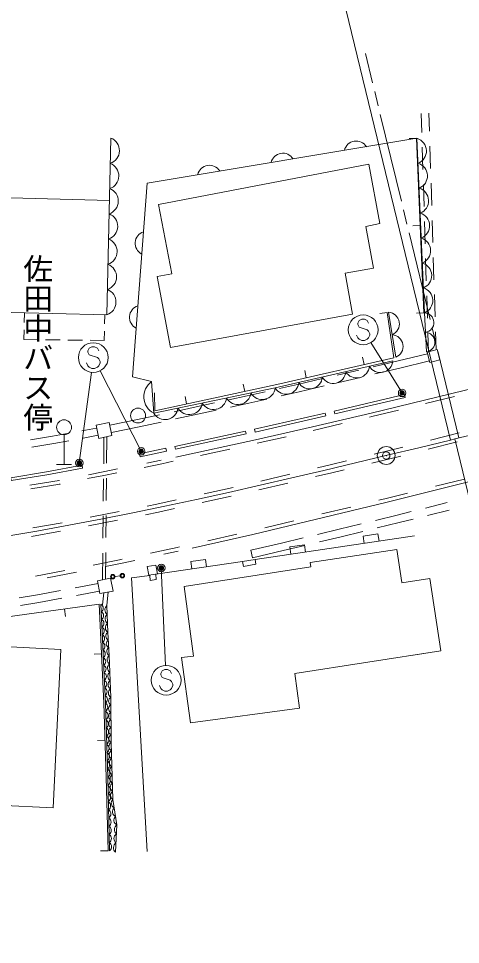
# Model space of a CAD drawing. Units: millimetres at full size, sheet at 1:1000; details may follow other scales. Extents: x 40000 to 680000, y 20000 to 380000.
# Drawn here: x 140070 to 169795, y 256278 to 318585 of the extents above; entities that cross this region are included whole.
import ezdxf
from ezdxf.enums import TextEntityAlignment as Align

# ---------------------------------------------------------------- set-up
doc = ezdxf.new("R2010")
doc.units = ezdxf.units.MM
doc.header["$LTSCALE"] = 1000
doc.header["$PDMODE"] = 32
doc.header["$PDSIZE"] = 500
doc.linetypes.add('CHAIN', pattern=[18.5, 12, -1.5, 3.5, -1.5])
for name, color, linetype, lineweight in [('M-BGD', 7, 'Continuous', 13), ('M-BMK', 2, 'Continuous', 13), ('M-BMK-SRVR', 3, 'Continuous', 13), ('M-STR-HTXT', 7, 'Continuous', 13), ('M-STR-STRC', 7, 'Continuous', 13)]:
    doc.layers.add(name, color=color, linetype=linetype, lineweight=lineweight)
doc.layers.add('M-BMK-HTXT', color=7, linetype='Continuous')
doc.styles.add('@ＭＳ ゴシック', font='')
doc.styles.get('@ＭＳ ゴシック').set_extended_font_data('@MS Gothic')

msp = doc.modelspace()

# ---------------------------------------------------------------- linework, layer by layer
at = {"layer": 'M-BGD'}
for p, q in [((167196, 310924), (167157, 312193)), ((167714, 311000), (167677, 312209)), ((146007, 298650), (146277, 310538)), ((166839, 310522), (166339, 310501)), ((166839, 310522), (167340, 298779)), ((167271, 308425), (167226, 309925)), ((167789, 308501), (167744, 310000)), ((149478, 306062), (163630, 308778)), ((167346, 305927), (167301, 307426)), ((167864, 306002), (167819, 307501)), ((146181, 306350), (132165, 306693)), ((150371, 301410), (149478, 306062)), ((167421, 303428), (167376, 304927)), ((167939, 303503), (167894, 305003)), ((167090, 304651), (166590, 304629)), ((167497, 300929), (167451, 302428)), ((168014, 301004), (167969, 302504)), ((163942, 301794), (162036, 301450)), ((149400, 301229), (150371, 301410)), ((150288, 296449), (149400, 301229)), ((162541, 298681), (162036, 301450)), ((167572, 298430), (167527, 299929)), ((168090, 298506), (168045, 300005)), ((146007, 298650), (132976, 298969)), ((140476, 298785), (140460, 298133)), ((145875, 298653), (145860, 298040)), ((162541, 298681), (150288, 296449)), ((164860, 298809), (164365, 298734)), ((165451, 295790), (164958, 298825)), ((167340, 298779), (166841, 298758)), ((167340, 298779), (166841, 298758)), ((140448, 297634), (140432, 296982)), ((145847, 297540), (145832, 296927)), ((167640, 296162), (167602, 297430)), ((168156, 296297), (168120, 297506)), ((141382, 296972), (140432, 296982)), ((142882, 296957), (141882, 296967)), ((144382, 296942), (143382, 296952)), ((145832, 296927), (144882, 296937)), ((165609, 295548), (167576, 296029)), ((163327, 295301), (163215, 295789)), ((163925, 295152), (165609, 295548)), ((165725, 295061), (167703, 295546)), ((159427, 294410), (159316, 294897)), ((161492, 294581), (162952, 294924)), ((164040, 294666), (165725, 295061)), ((158835, 293957), (160518, 294352)), ((161606, 294094), (163066, 294437)), ((155289, 293495), (155184, 293984)), ((157634, 293684), (158835, 293957)), ((157745, 293196), (158947, 293469)), ((158947, 293469), (160633, 293865)), ((151377, 292657), (151273, 293146)), ((154224, 292925), (155459, 293190)), ((155459, 293190), (156659, 293463)), ((155567, 292702), (156769, 292975)), ((166032, 293287), (161295, 292171)), ((166077, 293092), (166032, 293287)), ((167448, 292672), (169392, 293143)), ((150532, 292130), (152011, 292449)), ((152011, 292449), (153246, 292715)), ((152116, 291960), (153353, 292226)), ((154330, 292436), (155567, 292702)), ((163840, 291797), (165619, 292229)), ((146211, 291213), (148076, 291599)), ((148076, 291599), (149555, 291919)), ((150636, 291641), (152116, 291960)), ((160684, 292038), (155941, 290954)), ((160729, 291843), (160684, 292038)), ((163675, 291758), (163840, 291797)), ((144334, 290848), (145324, 291030)), ((146314, 290724), (148180, 291110)), ((148180, 291110), (149659, 291430)), ((159897, 290866), (161844, 291326)), ((140880, 290239), (142361, 290486)), ((142361, 290486), (143351, 290668)), ((143135, 290580), (143135, 288580)), ((144429, 290357), (145428, 290541)), ((145797, 288613), (145815, 290405)), ((145998, 288654), (146015, 290448)), ((155337, 290825), (150582, 289795)), ((155380, 290629), (155337, 290825)), ((156112, 290004), (158062, 290448)), ((167773, 290208), (169711, 290703)), ((140962, 289746), (142447, 289993)), ((142447, 289993), (143446, 290177)), ((163985, 289276), (165929, 289747)), ((167624, 289603), (169562, 290097)), ((149980, 289667), (148206, 289290)), ((150021, 289471), (149980, 289667)), ((152317, 289186), (154273, 289607)), ((163831, 288673), (165775, 289144)), ((142635, 288580), (143635, 288580)), ((144378, 288325), (144342, 288522)), ((148519, 288384), (149713, 288625)), ((149713, 288625), (150478, 288790)), ((160180, 288359), (161021, 288558)), ((161021, 288558), (162125, 288825)), ((145804, 287836), (146674, 288012)), ((156371, 287460), (158317, 287919)), ((160034, 287760), (161149, 288023)), ((161149, 288023), (161980, 288224)), ((140892, 286936), (142850, 287263)), ((142850, 287263), (142865, 287266)), ((144712, 287624), (145804, 287836)), ((145773, 286113), (145787, 287613)), ((145973, 286154), (145988, 287654)), ((156234, 286862), (158180, 287322)), ((168125, 287114), (170066, 287595)), ((152552, 286604), (154506, 287031)), ((164805, 286290), (166242, 286646)), ((149366, 285907), (150682, 286195)), ((152423, 286012), (154376, 286439)), ((164300, 286168), (164805, 286290)), ((168908, 286007), (167452, 285647)), ((144885, 285023), (146848, 285410)), ((148604, 285196), (149478, 285369)), ((148725, 285781), (149366, 285907)), ((149478, 285369), (150561, 285606)), ((160469, 285246), (162414, 285714)), ((166481, 285407), (165539, 285174)), ((169036, 285502), (167580, 285143)), ((144773, 284440), (146735, 284827)), ((145748, 283613), (145763, 285113)), ((145949, 283654), (145963, 285154)), ((156639, 284324), (158583, 284792)), ((165539, 285174), (164076, 284814)), ((166609, 284903), (165663, 284669)), ((141037, 284311), (143006, 284661)), ((161643, 284217), (160183, 283867)), ((163105, 284576), (161643, 284217)), ((165663, 284669), (164200, 284309)), ((140932, 283734), (142902, 284084)), ((152797, 283450), (154749, 283886)), ((159210, 283634), (157750, 283284)), ((161765, 283712), (160304, 283361)), ((163229, 284071), (161765, 283712)), ((164243, 283910), (163254, 283764)), ((163254, 283764), (163327, 283269)), ((164316, 283416), (164243, 283910)), ((148949, 282605), (150746, 282992)), ((150746, 282992), (150904, 283027)), ((157750, 283284), (155686, 282807)), ((159331, 283128), (157870, 282778)), ((159297, 283178), (158308, 283031)), ((158308, 283031), (158381, 282537)), ((159370, 282683), (159297, 283178)), ((145721, 280821), (145738, 282613)), ((145921, 280860), (145939, 282654)), ((155686, 282807), (155803, 282301)), ((157870, 282778), (155803, 282301)), ((165524, 282861), (165861, 280626)), ((145091, 281805), (146871, 282157)), ((146871, 282157), (147052, 282196)), ((152640, 282187), (151651, 282041)), ((151651, 282041), (151724, 281547)), ((152714, 281693), (152640, 282187)), ((141221, 281068), (143186, 281436)), ((145416, 280570), (143869, 280278)), ((147664, 280947), (148718, 262538)), ((167727, 280907), (165862, 280619)), ((167727, 280907), (168480, 276032)), ((141339, 279802), (140114, 279609)), ((142886, 280093), (141339, 279802)), ((145515, 280059), (143962, 279767)), ((145718, 279124), (145797, 279936)), ((146017, 279095), (146104, 279996)), ((141427, 279290), (140199, 279096)), ((142980, 279582), (141427, 279290)), ((143156, 278850), (143225, 278355)), ((136077, 276478), (142923, 276137)), ((142923, 276137), (142390, 265467)), ((168480, 276032), (158656, 274514)), ((168480, 276032), (166616, 275744)), ((145648, 275842), (145149, 275817)), ((151039, 275581), (151627, 271199)), ((158969, 272184), (158656, 274514)), ((151627, 271199), (158969, 272184)), ((145892, 270021), (145392, 270005)), ((142390, 265467), (123193, 266425)), ((146089, 262584), (145589, 262572))]:
    msp.add_line(p, q, dxfattribs=at)
for points in [[(166869, 310523), (148719, 307516), (147729, 294468)], [(167513, 296158), (167370, 298781), (166869, 310523)], [(163630, 308778), (164371, 304791), (163436, 304598), (163942, 301794)], [(164860, 298809), (165321, 295757), (157433, 293954), (149233, 292197), (149213, 293408)], [(149162, 292032), (157334, 293723), (165250, 295550)], [(147729, 294468), (149024, 294152), (149162, 292032)], [(166077, 293092), (161341, 291977), (161295, 292171)], [(160729, 291843), (155985, 290759), (155941, 290954)], [(155380, 290629), (150624, 289599), (150582, 289795)], [(150021, 289471), (148247, 289094), (148206, 289290)], [(144342, 288522), (141945, 288080), (139547, 287687)], [(144378, 288325), (141979, 287883), (139579, 287489), (139547, 287687)], [(166704, 283769), (155994, 282183), (155140, 282052), (149298, 281188), (149329, 280842), (148929, 280770), (148909, 281103), (147664, 280947)], [(165524, 282861), (159691, 281981), (159736, 281680), (151210, 280376), (151839, 275689), (151039, 275581)], [(155140, 282052), (155197, 281721), (156029, 281859), (155994, 282183)], [(138500, 278203), (145484, 279174), (145812, 272509), (145972, 267533), (146089, 262584)], [(146189, 262586), (146072, 267536), (145912, 272513), (145607, 279179)], [(146017, 279095), (146077, 277268), (146173, 275730), (146278, 272905), (146293, 269873), (146418, 266042), (146681, 264326), (146594, 262493)]]:
    msp.add_lwpolyline(points, dxfattribs=at)
for points in [[(167732, 295435), (167548, 296137), (168225, 296315), (168410, 295613)], [(145472, 290332), (145285, 291217), (146170, 291405), (146357, 290520)], [(149307, 281809), (149409, 281223), (148829, 281122), (148727, 281708)], [(146262, 280926), (146429, 280058), (145548, 279888), (145380, 280756)]]:
    msp.add_lwpolyline(points, close=True, dxfattribs=at)
for centre in [(148112, 291869), (143135, 291080)]:
    msp.add_circle(centre, 500, dxfattribs=at)
for centre, radius, start, end in [((145956, 309696), 901, 288.22554, 69.17213), ((162778, 309529), 812, 32.02736, 166.78763), ((166618, 309672), 887, 291.33815, 73.55184), ((157845, 308711), 812, 32.02736, 166.78763), ((145918, 307998), 901, 288.22554, 69.17213), ((152912, 307894), 812, 32.02736, 166.78763), ((166689, 307995), 887, 291.33815, 73.55184), ((145879, 306299), 901, 288.22554, 69.17213), ((166761, 306317), 887, 291.33815, 73.55184), ((145840, 304601), 901, 288.22554, 69.17213), ((166833, 304640), 887, 291.33815, 73.55184), ((148725, 303461), 812, 108.27815, 243.03842), ((145802, 302903), 901, 288.22554, 69.17213), ((166904, 302962), 887, 291.33815, 73.55184), ((145763, 301204), 901, 288.22554, 69.17213), ((166976, 301285), 887, 291.33815, 73.55184), ((145725, 299506), 901, 288.22554, 69.17213), ((167047, 299607), 887, 291.33815, 73.55184), ((148346, 298476), 812, 108.27815, 243.03842), ((164892, 298035), 792, 293.27015, 85.17354), ((167347, 298122), 659, 278.27017, 87.95429), ((165138, 296518), 792, 293.27015, 85.17354), ((167418, 296811), 659, 278.27017, 87.95429), ((164403, 295611), 850, 210.10171, 355.88622), ((161236, 294880), 850, 210.10171, 355.88622), ((162819, 295246), 850, 210.10171, 355.88622), ((149731, 293134), 1240, 124.7773, 242.65215), ((158069, 294150), 850, 210.10171, 355.88622), ((159653, 294515), 850, 210.10171, 355.88622), ((156460, 293829), 880, 210.26003, 353.12034), ((153191, 293152), 880, 210.26003, 353.12034), ((154825, 293491), 880, 210.26003, 353.12034), ((149922, 292476), 880, 210.26003, 353.12034), ((151557, 292814), 880, 210.26003, 353.12034), ((145474, 278916), 294, 302.01212, 63.23846), ((145498, 278403), 294, 302.01212, 63.23846), ((146261, 278798), 384, 129.44894, 234.32577), ((145521, 277890), 294, 302.01212, 63.23846), ((146281, 278189), 384, 129.44894, 234.32577), ((145545, 277377), 294, 302.01212, 63.23846), ((146301, 277580), 384, 129.44894, 234.32577), ((146238, 277021), 295, 123.02396, 244.14106), ((145568, 276865), 294, 302.01212, 63.23846), ((146270, 276508), 295, 123.02396, 244.14106), ((145592, 276352), 294, 302.01212, 63.23846), ((145615, 275839), 294, 302.01212, 63.23846), ((146302, 275995), 295, 123.02396, 244.14106), ((145639, 275327), 294, 302.01212, 63.23846), ((146375, 275454), 341, 126.2173, 238.01612), ((145662, 274814), 294, 302.01212, 63.23846), ((146396, 274889), 341, 126.2173, 238.01612), ((145686, 274301), 294, 302.01212, 63.23846), ((146417, 274324), 341, 126.2173, 238.01612), ((145709, 273788), 294, 302.01212, 63.23846), ((145733, 273276), 294, 302.01212, 63.23846), ((146438, 273759), 341, 126.2173, 238.01612), ((145756, 272763), 294, 302.01212, 63.23846), ((146459, 273194), 341, 126.2173, 238.01612), ((146417, 272653), 288, 118.88661, 241.69114), ((145741, 272231), 330, 304.90171, 58.7705), ((146419, 272148), 288, 118.88661, 241.69114), ((145759, 271678), 330, 304.90171, 58.7705), ((146422, 271642), 288, 118.88661, 241.69114), ((145777, 271125), 330, 304.90171, 58.7705), ((146424, 271137), 288, 118.88661, 241.69114), ((145794, 270572), 330, 304.90171, 58.7705), ((146427, 270632), 288, 118.88661, 241.69114), ((145812, 270019), 330, 304.90171, 58.7705), ((146430, 270127), 288, 118.88661, 241.69114), ((146477, 269605), 325, 124.42508, 239.29386), ((145830, 269466), 330, 304.90171, 58.7705), ((145848, 268913), 330, 304.90171, 58.7705), ((146495, 269058), 325, 124.42508, 239.29386), ((145865, 268360), 330, 304.90171, 58.7705), ((146512, 268511), 325, 124.42508, 239.29386), ((145883, 267807), 330, 304.90171, 58.7705), ((146530, 267964), 325, 124.42508, 239.29386), ((145901, 267257), 327, 304.14657, 58.55539), ((146548, 267416), 325, 124.42508, 239.29386), ((145914, 266707), 327, 304.14657, 58.55539), ((146566, 266869), 325, 124.42508, 239.29386), ((145927, 266157), 327, 304.14657, 58.55539), ((146583, 266322), 325, 124.42508, 239.29386), ((145940, 265607), 327, 304.14657, 58.55539), ((146663, 265787), 354, 133.93882, 243.52885), ((146751, 265215), 354, 133.93882, 243.52885), ((145953, 265057), 327, 304.14657, 58.55539), ((146839, 264643), 354, 133.93882, 243.52885), ((145966, 264507), 327, 304.14657, 58.55539), ((145979, 263957), 327, 304.14657, 58.55539), ((146903, 264009), 387, 125.01286, 229.53483), ((145992, 263407), 327, 304.14657, 58.55539), ((146874, 263398), 387, 125.01286, 229.53483), ((146005, 262857), 327, 304.14657, 58.55539), ((146845, 262788), 387, 125.01286, 229.53483)]:
    msp.add_arc(centre, radius, start, end, dxfattribs=at)
msp.add_point((164803, 289179), dxfattribs=at)
at = {"layer": 'M-BMK'}
for p, q in [((163885, 314267), (163410, 316230)), ((164263, 312712), (164027, 313684)), ((165818, 306298), (164404, 312129)), ((166195, 304743), (165959, 305715)), ((167750, 298329), (166336, 304160)), ((168127, 296774), (167892, 297746)), ((169683, 290360), (168269, 296191)), ((169117, 290223), (169405, 290292))]:
    msp.add_line(p, q, dxfattribs=at)
at = {"layer": 'M-BMK', "linetype": 'CHAIN'}
for points in [[(169405, 290292), (171152, 290716), (172900, 291138), (174648, 291557), (176397, 291972), (178148, 292381), (179900, 292783), (181654, 293177), (183410, 293560), (185169, 293932), (186931, 294291), (188695, 294636), (190463, 294965), (192233, 295277), (194007, 295570), (195784, 295843), (197564, 296094), (199347, 296321), (201133, 296524), (202922, 296701), (204714, 296850), (206508, 296970), (208050, 297049)], [(169117, 290223), (166987, 289707), (164858, 289192), (162727, 288681), (160596, 288174), (158463, 287674), (156328, 287182), (154191, 286700), (152051, 286229), (149909, 285770), (147764, 285326), (145615, 284898), (143463, 284488), (141307, 284098), (139148, 283728), (136985, 283381), (134818, 283058), (132647, 282762), (130473, 282493), (128295, 282254), (127260, 282151)]]:
    msp.add_lwpolyline(points, dxfattribs=at)
at = {"layer": 'M-BMK-SRVR'}
msp.add_circle((164803, 289179), 600, dxfattribs=at)
msp.add_point((164803, 289179), dxfattribs=at)
at = {"layer": 'M-STR-HTXT'}
for p, q in [((169117, 290223), (160868, 324237)), ((165866, 293391), (163776, 296783)), ((144160, 288679), (144968, 294773)), ((148323, 289467), (145560, 294871)), ((169405, 290292), (177653, 256278)), ((149674, 281614), (149957, 275060))]:
    msp.add_line(p, q, dxfattribs=at)
for centre, radius in [((165866, 293391), 150), ((165866, 293391), 120), ((165866, 293391), 90), ((165866, 293391), 60), ((165866, 293391), 30), ((165866, 293391), 20), ((148323, 289467), 150), ((148323, 289467), 120), ((148323, 289467), 90), ((148323, 289467), 60), ((148323, 289467), 30), ((148323, 289467), 20), ((144160, 288679), 150), ((144160, 288679), 120), ((144160, 288679), 90), ((144160, 288679), 60), ((144160, 288679), 30), ((144160, 288679), 20), ((149674, 281614), 150), ((149674, 281614), 120), ((149674, 281614), 90), ((149674, 281614), 60), ((149674, 281614), 30), ((149674, 281614), 20)]:
    msp.add_circle(centre, radius, dxfattribs=at)
for p in [(165866, 293391), (148323, 289467), (144160, 288679), (149674, 281614)]:
    msp.add_point(p, dxfattribs=at)
at = {"layer": 'M-STR-STRC'}
for p, q in [((162977, 298273), (162886, 298092)), ((162886, 298092), (162886, 298001)), ((162886, 298001), (162977, 297819)), ((163159, 298364), (162977, 298273)), ((163341, 298364), (163159, 298364)), ((163523, 298273), (163341, 298364)), ((163614, 298092), (163523, 298273)), ((162886, 297092), (162795, 297273)), ((162977, 297819), (163523, 297637)), ((163523, 297637), (163614, 297546)), ((163614, 297546), (163705, 297364)), ((163705, 297273), (163614, 297092)), ((163705, 297364), (163705, 297273)), ((162977, 297001), (162886, 297092)), ((163159, 296910), (162977, 297001)), ((163341, 296910), (163159, 296910)), ((163523, 297001), (163341, 296910)), ((163614, 297092), (163523, 297001)), ((144828, 296405), (144737, 296223)), ((144737, 296223), (144737, 296132)), ((144737, 296132), (144828, 295950)), ((145010, 296496), (144828, 296405)), ((145191, 296496), (145010, 296496)), ((145373, 296405), (145191, 296496)), ((145464, 296223), (145373, 296405)), ((144737, 295223), (144646, 295405)), ((144828, 295950), (145373, 295768)), ((145373, 295768), (145464, 295677)), ((145464, 295677), (145555, 295496)), ((145555, 295405), (145464, 295223)), ((145555, 295496), (145555, 295405)), ((144828, 295132), (144737, 295223)), ((145010, 295041), (144828, 295132)), ((145191, 295041), (145010, 295041)), ((145373, 295132), (145191, 295041)), ((145464, 295223), (145373, 295132)), ((148699, 288675), (149663, 288870)), ((144776, 287891), (145755, 288081)), ((145755, 288081), (146738, 288280)), ((140840, 287181), (142805, 287509)), ((142805, 287509), (142813, 287510)), ((149838, 282540), (150799, 282747)), ((145924, 281715), (146922, 281912)), ((146922, 281912), (147883, 282119)), ((141996, 280959), (143962, 281327)), ((146560, 281042), (146906, 281079)), ((149909, 274785), (149727, 274694)), ((150091, 274785), (149909, 274785)), ((150272, 274694), (150091, 274785)), ((149727, 274694), (149636, 274512)), ((149636, 274512), (149636, 274421)), ((149636, 274421), (149727, 274239)), ((149727, 274239), (150272, 274057)), ((150363, 274512), (150272, 274694)), ((149636, 273512), (149545, 273694)), ((150272, 274057), (150363, 273966)), ((150363, 273966), (150454, 273785)), ((150454, 273694), (150363, 273512)), ((150454, 273785), (150454, 273694)), ((149727, 273421), (149636, 273512)), ((149909, 273330), (149727, 273421)), ((150091, 273330), (149909, 273330)), ((150272, 273421), (150091, 273330)), ((150363, 273512), (150272, 273421))]:
    msp.add_line(p, q, dxfattribs=at)
for points in [[(150658, 289070), (156007, 290236), (159835, 291108), (163782, 292040), (174551, 294652), (179095, 295744), (183088, 296694), (186041, 297337), (189471, 297979), (193679, 298671), (196867, 299113), (200598, 299540)], [(151750, 282952), (155822, 283870), (164864, 286047), (170698, 287495), (175844, 288764), (180319, 289817), (183432, 290484), (186447, 291070), (190083, 291690), (193485, 292228), (195701, 292551), (199022, 292973), (202689, 293315)]]:
    msp.add_lwpolyline(points, dxfattribs=at)
for centre, radius in [((163250, 297637), 1000), ((145100, 295768), 1000), ((146411, 281026), 150), ((146411, 281026), 120), ((146411, 281026), 100), ((147056, 281095), 150), ((147056, 281095), 120), ((147056, 281095), 100), ((150000, 274057), 1000)]:
    msp.add_circle(centre, radius, dxfattribs=at)

# ---------------------------------------------------------------- texts
at = {"layer": 'M-BMK-HTXT', "style": '@ＭＳ ゴシック'}
msp.add_text('佐田中バス停', height=1466, rotation=270, dxfattribs=at).set_placement((141368, 302763), align=Align.MIDDLE_LEFT)

doc.saveas('drawing.dxf')
